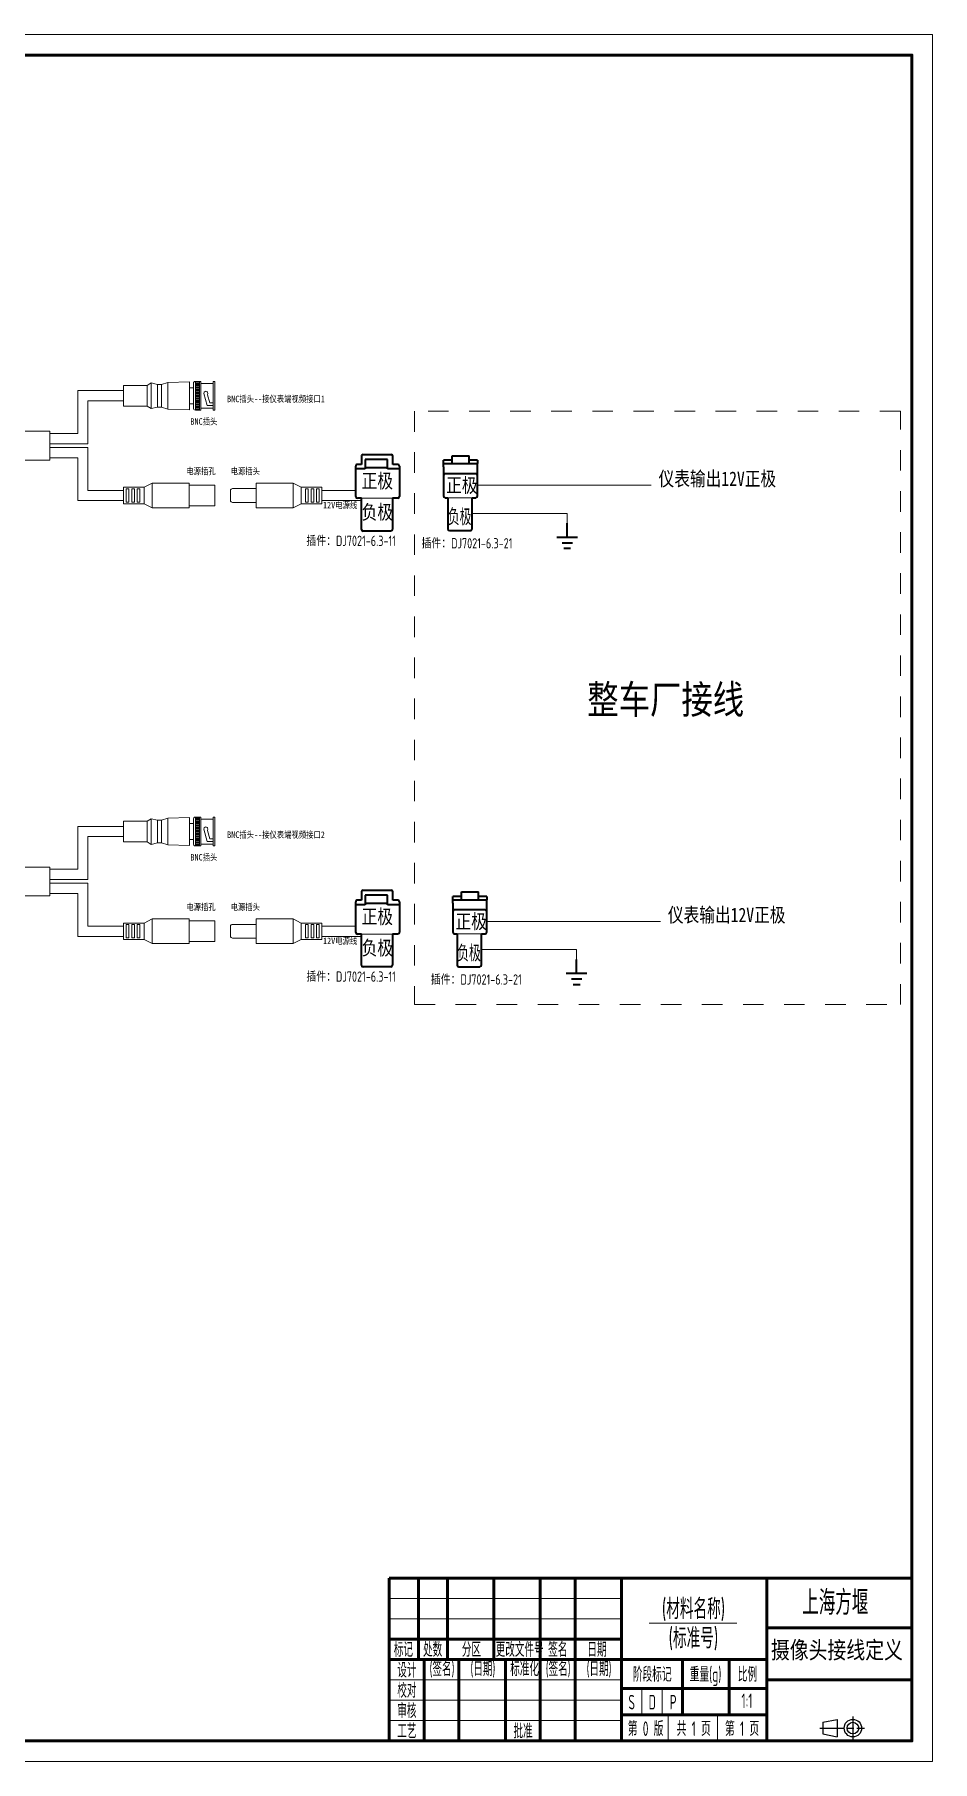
# Model space of a CAD drawing. Header units: millimetres. Extents: x 892 to 2081, y 1119 to 1960.
# Drawn here: x 1643 to 2081, y 1119 to 1960 of the extents above; entities that cross this region are included whole.
import ezdxf

# ---------------------------------------------------------------- set-up
doc = ezdxf.new("R2010")
doc.units = ezdxf.units.MM
doc.header["$LTSCALE"] = 10
doc.linetypes.add('ACAD_ISO08W100', pattern=[36, 24, -3, 6, -3])
doc.linetypes.add('虚线', pattern=[2, 1, -1])
doc.layers.get('0').update_dxf_attribs({"lineweight": 18})
for name, color, linetype, lineweight in [('02C', 92, 'Continuous', 18), ('2细线层', 4, 'Continuous', 18), ('6文字层', 3, 'Continuous', 18), ('文字标注', 3, 'Continuous', 25), ('粗实线', 7, 'Continuous', 50), ('粗实线层', 7, 'Continuous', 35), ('细实线', 3, 'Continuous', 18), ('细点画线', 1, 'ACAD_ISO08W100', 25), ('虚线层', 6, '虚线', 18)]:
    doc.layers.add(name, color=color, linetype=linetype, lineweight=lineweight)
doc.styles.add('PC_TEXTSTYLE', font='isocp.shx', dxfattribs={"width": 0.8, "bigfont": 'hzfs.shx'})
doc.styles.add('SGW', font='gbenor.shx', dxfattribs={"width": 0.6, "bigfont": 'hztxt.shx'})

# ---------------------------------------------------------------- blocks, each defined once
blk = doc.blocks.new('*X11')
at = {"layer": '粗实线层'}
for p, q in [((0, -5), (0, 0)), ((-3.75, -5), (3.75, -5)), ((-1.82, -7), (1.86, -7)), ((-1.23, -9.03), (1.24, -9.03))]:
    blk.add_line(p, q, dxfattribs=at)
blk = doc.blocks.new('*X13')
at = {"layer": '粗实线层'}
for p, q in [((0, -5), (0, 0)), ((-3.75, -5), (3.75, -5)), ((-1.82, -7), (1.86, -7)), ((-1.23, -9.03), (1.24, -9.03))]:
    blk.add_line(p, q, dxfattribs=at)

msp = doc.modelspace()

# ---------------------------------------------------------------- linework, layer by layer
for p, q in [((1708.36, 1791.06), (1718.93, 1791.36)), ((1718.93, 1777.77), (1718.93, 1791.36)), ((1721.86, 1791.56), (1724.56, 1791.56)), ((1721.86, 1777.56), (1721.86, 1791.56)), ((1723.85, 1777.56), (1723.85, 1791.56)), ((1724.56, 1777.56), (1724.56, 1791.56)), ((1730.55, 1777.56), (1730.55, 1791.56)), ((1730.55, 1791.56), (1731.38, 1791.56)), ((1731.38, 1777.56), (1731.38, 1791.56)), ((1664.52, 1766.21), (1664.52, 1787.06)), ((1664.52, 1787.06), (1686.86, 1787.06)), ((1686.86, 1789.56), (1686.86, 1784.56)), ((1686.86, 1789.56), (1698.36, 1789.56)), ((1686.86, 1779.56), (1686.86, 1784.56)), ((1698.36, 1789.56), (1700.36, 1790.81)), ((1698.36, 1789.56), (1698.36, 1784.56)), ((1698.36, 1779.56), (1698.36, 1784.56)), ((1700.36, 1790.81), (1703.36, 1790.06)), ((1700.36, 1778.31), (1700.36, 1790.81)), ((1703.36, 1790.06), (1703.36, 1784.56)), ((1703.36, 1790.06), (1705.36, 1790.06)), ((1703.36, 1779.06), (1703.36, 1784.56)), ((1705.36, 1790.06), (1708.36, 1791.06)), ((1705.36, 1790.06), (1705.36, 1784.56)), ((1705.36, 1779.06), (1705.36, 1784.56)), ((1708.36, 1791.06), (1708.36, 1784.56)), ((1708.36, 1778.06), (1708.36, 1784.56)), ((1720.86, 1788.39), (1718.93, 1788.39)), ((1720.86, 1778.56), (1720.86, 1790.56)), ((1721.86, 1791.15), (1723.85, 1791.15)), ((1721.86, 1790.6), (1723.85, 1790.6)), ((1721.86, 1790.04), (1723.85, 1790.04)), ((1721.86, 1789.49), (1723.85, 1789.49)), ((1721.86, 1788.94), (1723.85, 1788.94)), ((1721.86, 1788.39), (1723.85, 1788.39)), ((1721.86, 1787.84), (1723.85, 1787.84)), ((1721.86, 1787.29), (1723.85, 1787.29)), ((1721.86, 1786.74), (1723.85, 1786.74)), ((1721.86, 1786.19), (1723.85, 1786.19)), ((1721.86, 1785.64), (1723.85, 1785.64)), ((1721.86, 1785.09), (1723.85, 1785.09)), ((1721.86, 1784.54), (1723.85, 1784.54)), ((1721.86, 1783.99), (1723.85, 1783.99)), ((1721.86, 1783.44), (1723.85, 1783.44)), ((1724.56, 1790.6), (1730.55, 1790.6)), ((1727.55, 1779.76), (1725.87, 1785.73)), ((1728.87, 1781.05), (1727.73, 1785.09)), ((1669.52, 1761.21), (1669.52, 1782.06)), ((1669.52, 1782.06), (1686.86, 1782.06)), ((1686.86, 1779.56), (1698.36, 1779.56)), ((1698.36, 1779.56), (1700.36, 1778.31)), ((1700.36, 1778.31), (1703.36, 1779.06)), ((1703.36, 1779.06), (1705.36, 1779.06)), ((1705.36, 1779.06), (1708.36, 1778.06)), ((1708.36, 1778.06), (1718.93, 1777.77)), ((1720.86, 1780.69), (1718.93, 1780.69)), ((1721.86, 1782.89), (1723.85, 1782.89)), ((1721.86, 1782.34), (1723.85, 1782.34)), ((1721.86, 1781.79), (1723.85, 1781.79)), ((1721.86, 1781.24), (1723.85, 1781.24)), ((1721.86, 1780.69), (1723.85, 1780.69)), ((1721.86, 1780.14), (1723.85, 1780.14)), ((1721.86, 1779.58), (1723.85, 1779.58)), ((1721.86, 1779.03), (1723.85, 1779.03)), ((1721.86, 1778.48), (1723.85, 1778.48)), ((1721.86, 1777.93), (1723.85, 1777.93)), ((1721.86, 1777.56), (1724.56, 1777.56)), ((1723.85, 1777.93), (1723.07, 1777.93)), ((1724.56, 1778.48), (1730.55, 1778.48)), ((1727.55, 1779.76), (1730.55, 1779.76)), ((1728.87, 1781.05), (1730.55, 1781.05)), ((1730.55, 1777.56), (1731.38, 1777.56)), ((1635.9, 1767.28), (1650.9, 1767.28)), ((1650.9, 1767.28), (1650.9, 1753.28)), ((1650.9, 1766.21), (1664.52, 1766.21)), ((1650.9, 1756.28), (1650.9, 1764.28)), ((1650.9, 1761.21), (1669.52, 1761.21)), ((1650.9, 1759.35), (1669.52, 1759.35)), ((1669.52, 1759.35), (1669.52, 1738.5)), ((1635.9, 1753.28), (1650.9, 1753.28)), ((1650.9, 1754.35), (1664.52, 1754.35)), ((1664.52, 1754.35), (1664.52, 1733.5)), ((1696.86, 1740), (1700.86, 1742)), ((1700.86, 1742), (1718.86, 1742)), ((1700.86, 1730), (1700.86, 1742)), ((1718.86, 1730), (1718.86, 1742)), ((1718.86, 1741), (1731.36, 1741)), ((1731.36, 1731), (1731.36, 1741)), ((1769.42, 1742), (1751.42, 1742)), ((1751.42, 1742), (1751.42, 1730)), ((1773.42, 1740), (1769.42, 1742)), ((1769.42, 1742), (1769.42, 1730)), ((1664.52, 1733.5), (1686.86, 1733.5)), ((1669.52, 1738.5), (1686.86, 1738.5)), ((1686.86, 1740), (1696.86, 1740)), ((1686.86, 1732), (1686.86, 1740)), ((1696.86, 1732), (1696.86, 1740)), ((1738.92, 1738.34), (1738.92, 1733.66)), ((1739.92, 1739.34), (1751.42, 1739.34)), ((1739.92, 1732.66), (1751.42, 1732.66)), ((1783.42, 1740), (1773.42, 1740)), ((1773.42, 1740), (1773.42, 1732)), ((1783.42, 1740), (1783.42, 1732)), ((1799.95, 1738.5), (1783.42, 1738.5)), ((1802.74, 1733.5), (1783.42, 1733.5)), ((1686.86, 1732), (1696.86, 1732)), ((1696.86, 1732), (1700.86, 1730)), ((1700.86, 1730), (1718.86, 1730)), ((1718.86, 1731), (1731.36, 1731)), ((1769.42, 1730), (1751.42, 1730)), ((1773.42, 1732), (1769.42, 1730)), ((1783.42, 1732), (1773.42, 1732)), ((1856.56, 1727.3), (1902.93, 1727.3)), ((1902.93, 1722.47), (1902.93, 1727.3)), ((1664.52, 1554.01), (1664.52, 1574.86)), ((1664.52, 1574.86), (1686.86, 1574.86)), ((1686.86, 1577.36), (1686.86, 1572.36)), ((1686.86, 1577.36), (1698.36, 1577.36)), ((1698.36, 1577.36), (1700.36, 1578.61)), ((1698.36, 1577.36), (1698.36, 1572.36)), ((1700.36, 1578.61), (1703.36, 1577.86)), ((1700.36, 1566.11), (1700.36, 1578.61)), ((1703.36, 1577.86), (1703.36, 1572.36)), ((1703.36, 1577.86), (1705.36, 1577.86)), ((1705.36, 1577.86), (1708.36, 1578.86)), ((1705.36, 1577.86), (1705.36, 1572.36)), ((1708.36, 1578.86), (1718.93, 1579.15)), ((1708.36, 1578.86), (1708.36, 1572.36)), ((1718.93, 1565.56), (1718.93, 1579.15)), ((1720.86, 1576.19), (1718.93, 1576.19)), ((1720.86, 1566.36), (1720.86, 1578.36)), ((1721.86, 1579.36), (1724.56, 1579.36)), ((1721.86, 1565.36), (1721.86, 1579.36)), ((1721.86, 1578.94), (1723.85, 1578.94)), ((1721.86, 1578.39), (1723.85, 1578.39)), ((1721.86, 1577.84), (1723.85, 1577.84)), ((1721.86, 1577.29), (1723.85, 1577.29)), ((1721.86, 1576.74), (1723.85, 1576.74)), ((1721.86, 1576.19), (1723.85, 1576.19)), ((1721.86, 1575.64), (1723.85, 1575.64)), ((1721.86, 1575.09), (1723.85, 1575.09)), ((1721.86, 1574.54), (1723.85, 1574.54)), ((1721.86, 1573.99), (1723.85, 1573.99)), ((1721.86, 1573.44), (1723.85, 1573.44)), ((1721.86, 1572.88), (1723.85, 1572.88)), ((1723.85, 1565.36), (1723.85, 1579.36)), ((1724.56, 1565.36), (1724.56, 1579.36)), ((1724.56, 1578.39), (1730.55, 1578.39)), ((1727.55, 1567.55), (1725.87, 1573.53)), ((1728.87, 1568.85), (1727.73, 1572.88)), ((1730.55, 1565.36), (1730.55, 1579.36)), ((1730.55, 1579.36), (1731.38, 1579.36)), ((1731.38, 1565.36), (1731.38, 1579.36)), ((1669.52, 1549.01), (1669.52, 1569.86)), ((1669.52, 1569.86), (1686.86, 1569.86)), ((1686.86, 1567.36), (1686.86, 1572.36)), ((1686.86, 1567.36), (1698.36, 1567.36)), ((1698.36, 1567.36), (1698.36, 1572.36)), ((1698.36, 1567.36), (1700.36, 1566.11)), ((1700.36, 1566.11), (1703.36, 1566.86)), ((1703.36, 1566.86), (1703.36, 1572.36)), ((1703.36, 1566.86), (1705.36, 1566.86)), ((1705.36, 1566.86), (1705.36, 1572.36)), ((1705.36, 1566.86), (1708.36, 1565.86)), ((1708.36, 1565.86), (1708.36, 1572.36)), ((1708.36, 1565.86), (1718.93, 1565.56)), ((1720.86, 1568.48), (1718.93, 1568.48)), ((1721.86, 1572.33), (1723.85, 1572.33)), ((1721.86, 1571.78), (1723.85, 1571.78)), ((1721.86, 1571.23), (1723.85, 1571.23)), ((1721.86, 1570.68), (1723.85, 1570.68)), ((1721.86, 1570.13), (1723.85, 1570.13)), ((1721.86, 1569.58), (1723.85, 1569.58)), ((1721.86, 1569.03), (1723.85, 1569.03)), ((1721.86, 1568.48), (1723.85, 1568.48)), ((1721.86, 1567.93), (1723.85, 1567.93)), ((1721.86, 1567.38), (1723.85, 1567.38)), ((1721.86, 1566.83), (1723.85, 1566.83)), ((1721.86, 1566.28), (1723.85, 1566.28)), ((1721.86, 1565.73), (1723.85, 1565.73)), ((1721.86, 1565.36), (1724.56, 1565.36)), ((1723.85, 1565.73), (1723.07, 1565.73)), ((1724.56, 1566.28), (1730.55, 1566.28)), ((1727.55, 1567.55), (1730.55, 1567.55)), ((1728.87, 1568.85), (1730.55, 1568.85)), ((1730.55, 1565.36), (1731.38, 1565.36)), ((1635.9, 1555.07), (1650.9, 1555.07)), ((1650.9, 1555.07), (1650.9, 1541.07)), ((1650.9, 1554.01), (1664.52, 1554.01)), ((1650.9, 1544.07), (1650.9, 1552.07)), ((1650.9, 1549.01), (1669.52, 1549.01)), ((1635.9, 1541.07), (1650.9, 1541.07)), ((1650.9, 1547.14), (1669.52, 1547.14)), ((1650.9, 1542.14), (1664.52, 1542.14)), ((1664.52, 1542.14), (1664.52, 1521.29)), ((1669.52, 1547.14), (1669.52, 1526.29)), ((1669.52, 1526.29), (1686.86, 1526.29)), ((1686.86, 1527.79), (1696.86, 1527.79)), ((1686.86, 1519.79), (1686.86, 1527.79)), ((1696.86, 1527.79), (1700.86, 1529.79)), ((1696.86, 1519.79), (1696.86, 1527.79)), ((1700.86, 1529.79), (1718.86, 1529.79)), ((1700.86, 1517.79), (1700.86, 1529.79)), ((1718.86, 1517.79), (1718.86, 1529.79)), ((1718.86, 1528.79), (1731.36, 1528.79)), ((1731.36, 1518.79), (1731.36, 1528.79)), ((1738.92, 1526.13), (1738.92, 1521.45)), ((1739.92, 1527.13), (1751.42, 1527.13)), ((1769.42, 1529.79), (1751.42, 1529.79)), ((1751.42, 1529.79), (1751.42, 1517.79)), ((1773.42, 1527.79), (1769.42, 1529.79)), ((1769.42, 1529.79), (1769.42, 1517.79)), ((1783.42, 1527.79), (1773.42, 1527.79)), ((1773.42, 1527.79), (1773.42, 1519.79)), ((1783.42, 1527.79), (1783.42, 1519.79)), ((1799.95, 1526.29), (1783.42, 1526.29)), ((1664.52, 1521.29), (1686.86, 1521.29)), ((1686.86, 1519.79), (1696.86, 1519.79)), ((1696.86, 1519.79), (1700.86, 1517.79)), ((1700.86, 1517.79), (1718.86, 1517.79)), ((1718.86, 1518.79), (1731.36, 1518.79)), ((1739.92, 1520.45), (1751.42, 1520.45)), ((1769.42, 1517.79), (1751.42, 1517.79)), ((1773.42, 1519.79), (1769.42, 1517.79)), ((1783.42, 1519.79), (1773.42, 1519.79)), ((1800.76, 1521.29), (1783.42, 1521.29)), ((1802.74, 1521.29), (1783.42, 1521.29)), ((1861.11, 1514.88), (1907.48, 1514.88)), ((1907.48, 1510.05), (1907.48, 1514.88))]:
    msp.add_line(p, q)
at = {"color": 1}
for p, q in [((1943.75, 1740.95), (1859.18, 1740.95)), ((1948.29, 1528.53), (1863.73, 1528.53))]:
    msp.add_line(p, q, dxfattribs=at)
for points in [[(1688.19, 1732.75), (1688.19, 1739.27), (1689.5, 1739.27), (1689.5, 1732.75)], [(1690.82, 1732.73), (1690.82, 1739.25), (1692.13, 1739.25), (1692.13, 1732.73)], [(1693.45, 1732.72), (1693.45, 1739.24), (1694.76, 1739.24), (1694.76, 1732.72)], [(1776.84, 1739.27), (1776.84, 1732.75), (1775.53, 1732.75), (1775.53, 1739.27)], [(1779.47, 1739.26), (1779.47, 1732.74), (1778.16, 1732.74), (1778.16, 1739.26)], [(1782.1, 1739.25), (1782.1, 1732.72), (1780.79, 1732.72), (1780.79, 1739.25)], [(1688.19, 1520.54), (1688.19, 1527.06), (1689.5, 1527.06), (1689.5, 1520.54)], [(1690.82, 1520.53), (1690.82, 1527.05), (1692.13, 1527.05), (1692.13, 1520.53)], [(1693.45, 1520.51), (1693.45, 1527.03), (1694.76, 1527.03), (1694.76, 1520.51)], [(1776.84, 1527.07), (1776.84, 1520.55), (1775.53, 1520.55), (1775.53, 1527.07)], [(1779.47, 1527.05), (1779.47, 1520.53), (1778.16, 1520.53), (1778.16, 1527.05)], [(1782.1, 1527.04), (1782.1, 1520.52), (1780.79, 1520.52), (1780.79, 1527.04)]]:
    msp.add_lwpolyline(points, close=True)
for centre, radius, start, end in [((1721.86, 1790.56), 1, 90, 180), ((1726.91, 1785.73), 1.04, 321.97571, 180), ((1721.86, 1778.56), 1, 180, 270), ((1739.92, 1738.34), 1, 90, 180), ((1739.92, 1733.66), 1, 180, 270), ((1721.86, 1578.36), 1, 90, 180), ((1726.91, 1573.53), 1.04, 321.97571, 180), ((1721.86, 1566.36), 1, 180, 270), ((1739.92, 1526.13), 1, 90, 180), ((1739.92, 1521.45), 1, 180, 270)]:
    msp.add_arc(centre, radius, start, end)
at = {"layer": '2细线层', "color": 1, "lineweight": 35, "ltscale": 0.2325}
for p, q in [((1799.95, 1735.44), (1799.95, 1750.32)), ((1821.23, 1750.32), (1821.23, 1735.44)), ((1858.38, 1746.58), (1843.5, 1746.58)), ((1799.95, 1523.24), (1799.95, 1538.12)), ((1821.23, 1538.12), (1821.23, 1523.24)), ((1862.93, 1534.16), (1848.05, 1534.16))]:
    msp.add_line(p, q, dxfattribs=at)
at = {"layer": '2细线层', "color": 1, "lineweight": 35, "ltscale": 0.031145}
for p, q in [((1802.74, 1751.12), (1800.75, 1751.12)), ((1802.74, 1734.64), (1800.75, 1734.64)), ((1802.74, 1538.92), (1800.75, 1538.92)), ((1802.74, 1522.44), (1800.75, 1522.44))]:
    msp.add_line(p, q, dxfattribs=at)
at = {"layer": '2细线层', "color": 1, "lineweight": 35, "ltscale": 0.0625}
for p, q in [((1802.74, 1755.12), (1802.74, 1751.12)), ((1818.03, 1751.12), (1818.03, 1755.12)), ((1802.74, 1542.92), (1802.74, 1538.92)), ((1818.03, 1538.92), (1818.03, 1542.92))]:
    msp.add_line(p, q, dxfattribs=at)
at = {"layer": '2细线层', "color": 1, "lineweight": 35, "ltscale": 0.213855}
for p, q in [((1803.54, 1755.92), (1817.23, 1755.92)), ((1803.54, 1543.72), (1817.23, 1543.72))]:
    msp.add_line(p, q, dxfattribs=at)
at = {"layer": '2细线层', "color": 1, "lineweight": 35, "ltscale": 0.072278}
for p, q in [((1804.57, 1753.55), (1804.57, 1748.92)), ((1815.42, 1748.92), (1815.42, 1753.55)), ((1804.57, 1541.34), (1804.57, 1536.72)), ((1815.42, 1536.72), (1815.42, 1541.34))]:
    msp.add_line(p, q, dxfattribs=at)
at = {"layer": '2细线层', "color": 1, "lineweight": 35, "ltscale": 0.169635}
for p, q in [((1815.42, 1753.55), (1804.57, 1753.55)), ((1815.42, 1541.34), (1804.57, 1541.34))]:
    msp.add_line(p, q, dxfattribs=at)
at = {"layer": '2细线层', "color": 1, "lineweight": 35, "ltscale": 0.165674}
for p, q in [((1815.42, 1749.52), (1804.57, 1749.52)), ((1815.42, 1537.32), (1804.57, 1537.32))]:
    msp.add_line(p, q, dxfattribs=at)
at = {"layer": '2细线层', "color": 1, "lineweight": 35, "ltscale": 0.0375}
for p, q in [((1820.43, 1751.12), (1818.03, 1751.12)), ((1820.43, 1538.92), (1818.03, 1538.92))]:
    msp.add_line(p, q, dxfattribs=at)
at = {"layer": '2细线层', "color": 1, "lineweight": 35, "ltscale": 0.025}
for p, q in [((1842.7, 1751.54), (1842.7, 1753.14)), ((1842.7, 1749.94), (1842.7, 1751.54)), ((1859.18, 1753.14), (1859.18, 1751.54)), ((1859.18, 1749.94), (1859.18, 1751.54)), ((1847.25, 1539.12), (1847.25, 1540.72)), ((1847.25, 1537.52), (1847.25, 1539.12)), ((1863.73, 1540.72), (1863.73, 1539.12)), ((1863.73, 1537.52), (1863.73, 1539.12))]:
    msp.add_line(p, q, dxfattribs=at)
at = {"layer": '2细线层', "color": 1, "lineweight": 35, "ltscale": 0.0665}
for p, q in [((1846.96, 1753.14), (1842.7, 1753.14)), ((1842.7, 1751.54), (1846.96, 1751.54)), ((1851.51, 1540.72), (1847.25, 1540.72)), ((1847.25, 1539.12), (1851.51, 1539.12))]:
    msp.add_line(p, q, dxfattribs=at)
at = {"layer": '2细线层', "color": 1, "lineweight": 35, "ltscale": 0.065}
for p, q in [((1842.7, 1749.94), (1842.7, 1745.78)), ((1859.18, 1745.78), (1859.18, 1749.94)), ((1847.25, 1537.52), (1847.25, 1533.36)), ((1863.73, 1533.36), (1863.73, 1537.52))]:
    msp.add_line(p, q, dxfattribs=at)
at = {"layer": '2细线层', "color": 1, "lineweight": 35, "ltscale": 0.059991}
for p, q in [((1846.96, 1751.54), (1846.96, 1755.38)), ((1855.12, 1751.54), (1855.12, 1755.38)), ((1851.51, 1539.12), (1851.51, 1542.96)), ((1859.67, 1539.12), (1859.67, 1542.96))]:
    msp.add_line(p, q, dxfattribs=at)
at = {"layer": '2细线层', "color": 1, "lineweight": 35, "ltscale": 0.1275}
for p, q in [((1846.96, 1755.38), (1855.12, 1755.38)), ((1846.96, 1751.54), (1855.12, 1751.54)), ((1851.51, 1542.96), (1859.67, 1542.96)), ((1851.51, 1539.12), (1859.67, 1539.12))]:
    msp.add_line(p, q, dxfattribs=at)
at = {"layer": '2细线层', "color": 1, "lineweight": 35, "ltscale": 0.063499}
for p, q in [((1859.18, 1753.14), (1855.12, 1753.14)), ((1855.12, 1751.54), (1859.18, 1751.54)), ((1863.73, 1540.72), (1859.67, 1540.72)), ((1859.67, 1539.12), (1863.73, 1539.12))]:
    msp.add_line(p, q, dxfattribs=at)
at = {"layer": '2细线层', "color": 1, "lineweight": 35, "ltscale": 0.034684}
for p, q in [((1804.57, 1748.92), (1799.95, 1748.92)), ((1804.57, 1536.72), (1799.95, 1536.72))]:
    msp.add_line(p, q, dxfattribs=at)
at = {"layer": '2细线层', "color": 1, "lineweight": 35, "ltscale": 0.053181}
for p, q in [((1821.23, 1748.92), (1815.42, 1748.92)), ((1821.23, 1536.72), (1815.42, 1536.72))]:
    msp.add_line(p, q, dxfattribs=at)
at = {"layer": '2细线层', "color": 1, "lineweight": 35, "ltscale": 0.1575}
for p, q in [((1842.7, 1745.78), (1842.7, 1735.7)), ((1859.18, 1735.7), (1859.18, 1745.78)), ((1847.25, 1533.36), (1847.25, 1523.28)), ((1863.73, 1523.28), (1863.73, 1533.36))]:
    msp.add_line(p, q, dxfattribs=at)
at = {"layer": '2细线层', "color": 1, "lineweight": 35, "ltscale": 0.2375}
for p, q in [((1802.74, 1719.44), (1802.74, 1734.64)), ((1817.82, 1734.64), (1817.82, 1719.44)), ((1844.78, 1734.9), (1844.78, 1719.7)), ((1856.56, 1719.7), (1856.56, 1734.9)), ((1802.74, 1507.24), (1802.74, 1522.44)), ((1817.82, 1522.44), (1817.82, 1507.24)), ((1849.33, 1522.48), (1849.33, 1507.28)), ((1861.11, 1507.28), (1861.11, 1522.48))]:
    msp.add_line(p, q, dxfattribs=at)
at = {"layer": '2细线层', "color": 1}
for p, q in [((1802.74, 1734.64), (1817.82, 1734.64)), ((1844.78, 1734.9), (1856.56, 1734.9)), ((1802.74, 1522.44), (1817.82, 1522.44)), ((1849.33, 1522.48), (1861.11, 1522.48))]:
    msp.add_line(p, q, dxfattribs=at)
at = {"layer": '2细线层', "color": 1, "lineweight": 35, "ltscale": 0.040681}
for p, q in [((1820.43, 1734.64), (1817.82, 1734.64)), ((1820.43, 1522.44), (1817.82, 1522.44))]:
    msp.add_line(p, q, dxfattribs=at)
at = {"layer": '2细线层', "color": 1, "lineweight": 35, "ltscale": 0.02}
for p, q in [((1843.5, 1734.9), (1844.78, 1734.9)), ((1848.05, 1522.48), (1849.33, 1522.48))]:
    msp.add_line(p, q, dxfattribs=at)
at = {"layer": '2细线层', "color": 1, "lineweight": 35, "ltscale": 0.0285}
for p, q in [((1856.56, 1734.9), (1858.38, 1734.9)), ((1861.11, 1522.48), (1862.93, 1522.48))]:
    msp.add_line(p, q, dxfattribs=at)
at = {"layer": '2细线层', "color": 1, "lineweight": 35, "ltscale": 0.210674}
for p, q in [((1817.02, 1718.64), (1803.54, 1718.64)), ((1817.02, 1506.44), (1803.54, 1506.44))]:
    msp.add_line(p, q, dxfattribs=at)
at = {"layer": '2细线层', "color": 1, "lineweight": 35, "ltscale": 0.159}
for p, q in [((1845.58, 1718.9), (1855.76, 1718.9)), ((1850.13, 1506.48), (1860.31, 1506.48))]:
    msp.add_line(p, q, dxfattribs=at)
at = {"layer": '2细线层', "color": 1, "lineweight": 35}
for centre, start, end in [((1800.75, 1750.32), 90, 180.00002), ((1803.54, 1755.12), 90, 180.00002), ((1817.23, 1755.12), 0, 90), ((1820.43, 1750.32), 0, 90), ((1843.5, 1745.78), 90, 180.00002), ((1858.38, 1745.78), 360, 90), ((1800.75, 1735.44), 180.00001, 270), ((1820.43, 1735.44), 270, 359.99998), ((1843.5, 1735.7), 180.00001, 270), ((1858.38, 1735.7), 270, 359.99998), ((1803.54, 1719.44), 180.00001, 270), ((1817.02, 1719.44), 270, 359.99998), ((1845.58, 1719.7), 180.00001, 270), ((1855.76, 1719.7), 270, 359.99999), ((1803.54, 1542.92), 90, 180.00002), ((1817.23, 1542.92), 0, 90), ((1800.75, 1538.12), 90, 180.00002), ((1820.43, 1538.12), 0, 90), ((1848.05, 1533.36), 90, 180.00002), ((1862.93, 1533.36), 360, 90), ((1800.75, 1523.24), 180.00001, 270), ((1820.43, 1523.24), 270, 359.99998), ((1848.05, 1523.28), 180.00001, 270), ((1862.93, 1523.28), 270, 359.99998), ((1803.54, 1507.24), 180.00001, 270), ((1817.02, 1507.24), 270, 359.99998), ((1850.13, 1507.28), 180.00001, 270), ((1860.31, 1507.28), 270, 359.99999)]:
    msp.add_arc(centre, 0.8, start, end, dxfattribs=at)
at = {"layer": '文字标注'}
for p, q in [((2027.38, 1138.54), (2034.45, 1139.96)), ((2027.38, 1138.54), (2027.38, 1132.89)), ((2034.45, 1139.96), (2034.45, 1131.47)), ((2027.38, 1132.89), (2034.45, 1131.47))]:
    msp.add_line(p, q, dxfattribs=at)
for radius in [4.24, 2.83]:
    msp.add_circle((2042.04, 1135.71), radius, dxfattribs=at)
at = {"layer": '粗实线'}
for p, q in [((1830.43, 1169.08), (1830.43, 1208.67)), ((1844.57, 1169.08), (1844.57, 1208.67)), ((1867.19, 1169.08), (1867.19, 1208.67)), ((1889.82, 1129.48), (1889.82, 1208.67)), ((1906.78, 1129.48), (1906.78, 1208.67)), ((1929.41, 1208.67), (1929.41, 1129.48)), ((2000.11, 1208.67), (2000.11, 1129.48)), ((1816.29, 1178.97), (1929.41, 1178.97)), ((2000.11, 1184.63), (2070.81, 1184.63)), ((1816.29, 1169.08), (1929.41, 1169.08)), ((1833.26, 1129.48), (1833.26, 1169.08)), ((1850.22, 1129.48), (1850.22, 1169.08)), ((1872.85, 1129.48), (1872.85, 1169.08)), ((1929.41, 1169.08), (2000.11, 1169.08)), ((1959.1, 1142.21), (1959.1, 1169.08)), ((1981.73, 1169.08), (1981.73, 1142.21)), ((1929.41, 1154.94), (2000.11, 1154.94)), ((2000.11, 1159.18), (2070.81, 1159.18)), ((1929.41, 1142.21), (2000.11, 1142.21))]:
    msp.add_line(p, q, dxfattribs=at)
msp.add_lwpolyline([(916.81, 1950.48), (2070.81, 1950.48), (2070.81, 1129.48), (916.81, 1129.48)], dxfattribs=at)
msp.add_lwpolyline([(1816.29, 1208.67), (2070.81, 1208.67), (2070.81, 1129.48), (1816.29, 1129.48)], close=True, dxfattribs=at)
at = {"layer": '细实线'}
for p, q in [((1816.29, 1198.77), (1929.41, 1198.77)), ((1816.29, 1188.87), (1929.41, 1188.87)), ((1942.8, 1186.87), (1985.61, 1186.87)), ((1816.29, 1159.18), (1929.41, 1159.18)), ((1939.31, 1154.94), (1939.31, 1142.21)), ((1949.2, 1154.94), (1949.2, 1142.21)), ((1816.29, 1149.28), (1929.41, 1149.28)), ((1816.29, 1139.38), (1929.41, 1139.38)), ((1952.03, 1129.48), (1952.03, 1142.21)), ((1976.07, 1129.48), (1976.07, 1142.21))]:
    msp.add_line(p, q, dxfattribs=at)
msp.add_lwpolyline([(891.81, 1960.48), (2080.81, 1960.48), (2080.81, 1119.48), (891.81, 1119.48)], close=True, dxfattribs=at)
at = {"layer": '细点画线', "ltscale": 0.05}
for p, q in [((2025.97, 1135.71), (2047.7, 1135.71)), ((2042.04, 1141.37), (2042.04, 1130.06))]:
    msp.add_line(p, q, dxfattribs=at)
at = {"layer": '虚线层'}
msp.add_lwpolyline([(1828.55, 1777.07), (1828.55, 1488.1), (2065.18, 1488.1), (2065.18, 1777.07)], close=True, dxfattribs=at)

# ---------------------------------------------------------------- block references
at = {"layer": '粗实线层', "xscale": 1.348875514048328, "yscale": 1.348875514046315, "zscale": 1.348875514045896}
for name, p in [('*X13', (1902.93, 1722.47)), ('*X11', (1907.48, 1510.05))]:
    msp.add_blockref(name, p, dxfattribs=at)

# ---------------------------------------------------------------- texts
at = {"width": 153.351, "attachment_point": 1, "style": 'PC_TEXTSTYLE'}
for s, insert, char_height in [('{\\fSimSun|b0|i0|c0|p22;BNC插头}', (1719.4, 1773.63), 3.1841), ('{\\fSimSun|b0|i0|c0|p118;电源插孔}', (1717.41, 1749.42), 3.1841), ('{\\fSimSun|b0|i0|c0|p118;电源插头}', (1739.02, 1749.42), 3.1841), ('{\\fSimSun|b0|i0|c0|p118;正极}', (1802.81, 1746.65), 7), ('{\\fSimSun|b0|i0|c0|p118;正极}', (1843.97, 1744.5), 7), ('{\\fSimSun|b0|i0|c0|p118;仪表输出12V正极}', (1947.41, 1747.68), 7), ('{\\fSimSun|b0|i0|c0|p22;12V电源线}', (1783.97, 1732.9), 3.1841), ('{\\fSimSun|b0|i0|c0|p118;负极}', (1802.81, 1731.42), 7), ('{\\fSimSun|b0|i0|c0|p118;\\W0.6;负极}', (1844.82, 1729.27), 7), ('{\\fSimSun|b0|i0|c0|p118;整车厂接线}', (1912.69, 1643.7), 14), ('{\\fSimSun|b0|i0|c0|p22;BNC插头}', (1719.4, 1561.42), 3.1841), ('{\\fSimSun|b0|i0|c0|p118;电源插孔}', (1717.41, 1537.21), 3.1841), ('{\\fSimSun|b0|i0|c0|p118;电源插头}', (1739.02, 1537.21), 3.1841), ('{\\fSimSun|b0|i0|c0|p118;正极}', (1802.81, 1534.45), 7), ('{\\fSimSun|b0|i0|c0|p118;正极}', (1848.52, 1532.07), 7), ('{\\fSimSun|b0|i0|c0|p118;仪表输出12V正极}', (1951.96, 1535.26), 7), ('{\\fSimSun|b0|i0|c0|p22;12V电源线}', (1783.97, 1520.69), 3.1841), ('{\\fSimSun|b0|i0|c0|p118;负极}', (1802.81, 1519.22), 7), ('{\\fSimSun|b0|i0|c0|p118;\\W0.6;负极}', (1849.36, 1516.84), 7), ('{\\fSimSun|b0|i0|c0|p118;\\C3;摄像头接线定义}', (2002.12, 1177.98), 8.4183)]:
    msp.add_mtext(s, dxfattribs=dict(at, insert=insert, char_height=char_height))
at = {"layer": '02C', "char_height": 3.1841, "width": 153.351, "attachment_point": 1, "style": 'PC_TEXTSTYLE'}
for s, insert in [('{\\fSimSun|b0|i0|c0|p22;BNC插头--接仪表端视频接口1}', (1737.28, 1784.63)), ('{\\fSimSun|b0|i0|c0|p22;BNC插头--接仪表端视频接口2}', (1737.28, 1572.42))]:
    msp.add_mtext(s, dxfattribs=dict(at, insert=insert))
at = {"layer": '6文字层', "color": 4, "char_height": 5, "attachment_point": 1, "style": 'PC_TEXTSTYLE'}
for s, insert, width in [('插件：DJ7021-6.3-11', (1775.9, 1716.42), 62.4), ('插件：DJ7021-6.3-21', (1831.99, 1715.23), 64), ('插件：DJ7021-6.3-11', (1775.9, 1504.21), 62.4), ('插件：DJ7021-6.3-21', (1836.54, 1502.8), 64)]:
    msp.add_mtext(s, dxfattribs=dict(at, insert=insert, width=width))
at = {"layer": '文字标注', "style": 'SGW'}
for s, height, width, p in [('上海方堰', 12, 0.67, (2017.4, 1190.79)), ('(材料名称)', 9.898, 0.67, (1949.06, 1188.79)), ('标记', 7.07, 0.6, (1818.47, 1170.41)), ('处数', 7.07, 0.6, (1832.73, 1170.41)), ('分区', 7.07, 0.6, (1851.61, 1170.41)), ('更改文件号', 7.07, 0.6, (1868.1, 1170.41)), ('签名', 7.07, 0.67, (1893.61, 1170.41)), ('日期', 7.07, 0.67, (1912.67, 1170.41)), ('(标准号)', 9.898, 0.67, (1952.33, 1174.59)), ('设计', 7.07, 0.6, (1820.18, 1160.37)), ('(签名)', 7.07, 0.6, (1835.93, 1161.03)), ('(日期)', 7.07, 0.6, (1855.85, 1161.03)), ('标准化', 7.07, 0.6, (1875.17, 1161.03)), ('(签名)', 7.07, 0.6, (1892.49, 1161.03)), ('(日期)', 7.07, 0.6, (1912.41, 1161.03)), ('阶段标记', 7.07, 0.67, (1934.83, 1158.32)), ('重量(g)', 7.07, 0.67, (1962.55, 1158.32)), ('比例', 7.07, 0.67, (1985.98, 1158.32)), ('校对', 7.07, 0.6, (1820.18, 1150.48)), ('1:1', 7.07, 0.67, (1987.79, 1145.5)), ('审核', 7.07, 0.6, (1820.18, 1140.58)), ('S', 7.07, 0.67, (1932.74, 1144.84)), ('D', 7.07, 0.67, (1942.62, 1144.84)), ('P', 7.07, 0.67, (1952.87, 1144.84)), ('工艺', 7.07, 0.6, (1820.18, 1130.68)), ('批准', 7.07, 0.6, (1876.74, 1130.68))]:
    msp.add_text(s, height=height, dxfattribs=dict(at, width=width)).set_placement(p)
at = {"layer": '文字标注', "char_height": 7.07, "attachment_point": 7, "style": 'SGW'}
for s, insert, width in [('{\\W0.67;第 0 版}', (1932.42, 1131.88), 24.6216), ('{\\W0.67;共 1 页}', (1956.23, 1131.88), 22.8779), ('{\\W0.67;第 1 页}', (1979.77, 1131.88), 22.822)]:
    msp.add_mtext(s, dxfattribs=dict(at, insert=insert, width=width))

doc.saveas('drawing.dxf')
